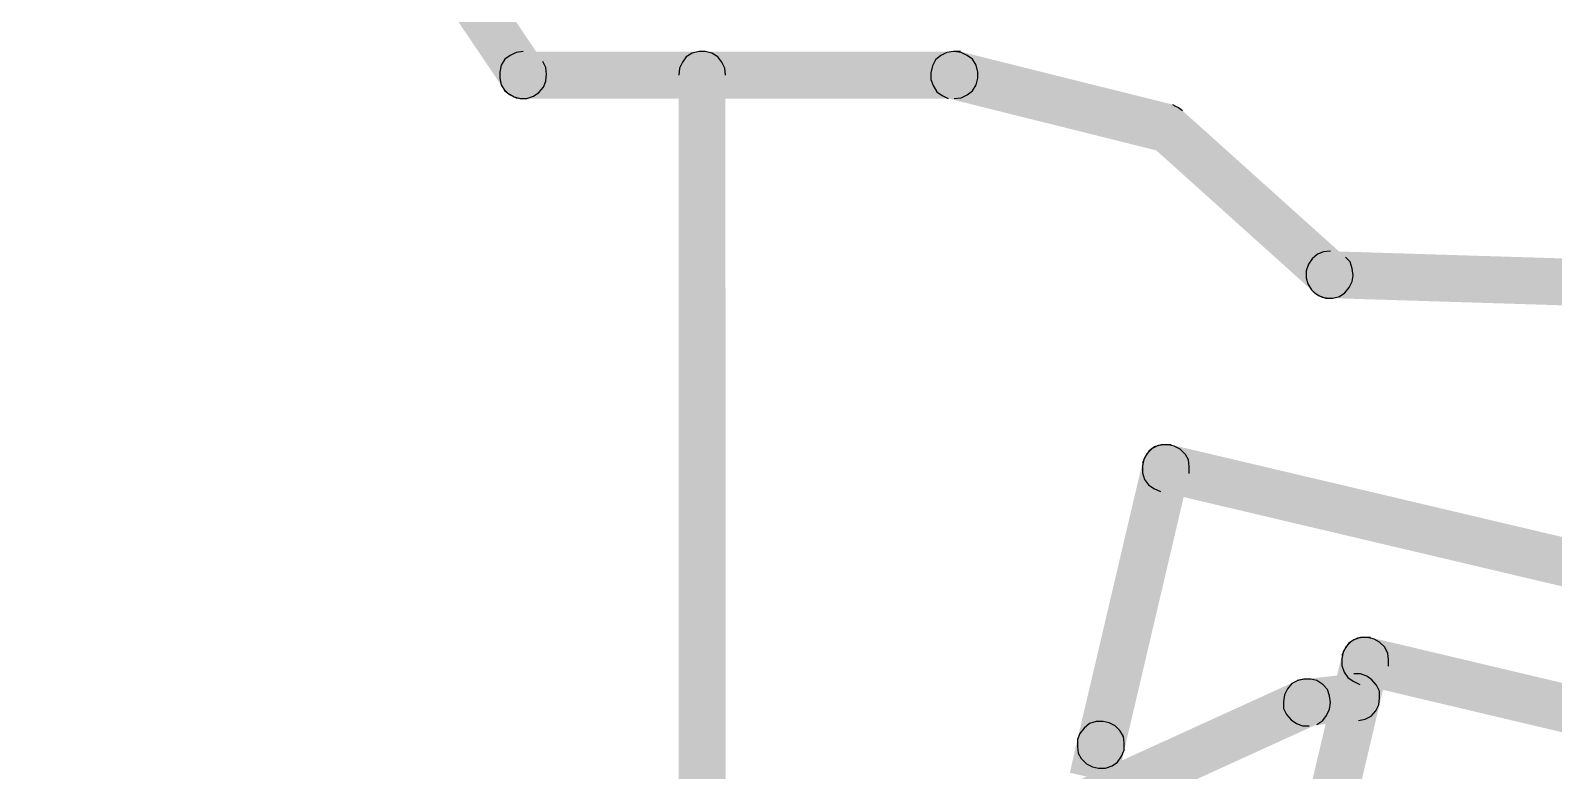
# Model space of a CAD drawing. Header units: millimetres. Extents: x -185079 to -2648, y 85916 to 249201.
# Drawn here: x -52811.73 to -52785, y 133389.77 to 133402.77 of the extents above; entities that cross this region are included whole.
import ezdxf

# ---------------------------------------------------------------- set-up
doc = ezdxf.new("R2010")
doc.units = ezdxf.units.MM
doc.linetypes.add('DASHDOT', pattern=[25.4, 12.7, -6.35, 0, -6.35])
doc.layers.get('0').update_dxf_attribs({"color": 255, "linetype": 'DASHDOT'})
doc.layers.add('1', color=4, linetype='Continuous')

msp = doc.modelspace()

# ---------------------------------------------------------------- hatches: boundary and pattern name
at = {"extrusion": (-0.004685415688226612, -0.01745240643729066, 0.9998367168639968)}
for points in [[(-85586.32806814395, 115167.677176885), (-85586.59929743313, 115167.3571402132), (-85586.8705267223, 115167.0371035414), (-85597.07903170948, 115175.9223727149), (-85596.80850973188, 115176.2422194651), (-85596.53728044272, 115176.5622561369)], [(-85586.59929743313, 115167.3571402132), (-85586.70603340407, 115167.7546493152), (-85586.81790660007, 115167.7109604769), (-85586.9066024967, 115167.6317880922), (-85586.97863080536, 115167.5441999222), (-85587.01545751799, 115167.4243568739), (-85587.00996350448, 115167.3022279085), (-85586.98242486428, 115167.1996677309), (-85586.92600441778, 115167.0912131247), (-85586.83410042478, 115167.0059358179), (-85586.7276962963, 115166.9655005938), (-85586.6112718378, 115166.9414054894), (-85586.49256146218, 115166.9596311112)], [(-85579.3959683344, 115169.717489635), (-85579.28923236346, 115169.319980533), (-85579.1824963925, 115168.922471431), (-85586.49256146218, 115166.9596311112), (-85586.59929743313, 115167.3571402132), (-85586.70603340407, 115167.7546493152)], [(-85583.56493080044, 115168.1719041195), (-85583.16812901, 115168.2784501688), (-85583.21181784826, 115168.3903233648), (-85583.29099023301, 115168.4790192615), (-85583.37876832463, 115168.5517548817), (-85583.49861137294, 115168.5885815943), (-85583.62074033837, 115168.5830875808), (-85583.72330051595, 115168.5555489406), (-85583.83175512213, 115168.4991284941), (-85583.91632511737, 115168.4074144227), (-85583.95657041982, 115168.3003029827), (-85583.97995821261, 115168.1840684459), (-85583.96173259086, 115168.0653580702)], [(-85579.28923236346, 115169.319980533), (-85579.29340815684, 115169.7450282752), (-85579.40869994265, 115169.7140710452), (-85579.52057313864, 115169.670382207), (-85579.60926903528, 115169.5912098222), (-85579.6785860657, 115169.4907001223), (-85579.7019738585, 115169.3744655855), (-85579.69628992333, 115169.2516293085), (-85579.66533269333, 115169.1363375227), (-85579.59959922839, 115169.0440331146), (-85579.50769523538, 115168.9587558077), (-85579.40148102856, 115168.9190278952), (-85579.28505657006, 115168.8949327908)], [(-85579.28505657006, 115168.8949327908), (-85579.28923236346, 115169.319980533), (-85579.29340815684, 115169.7450282752), (-85575.45501093281, 115169.8133914386), (-85575.45102506109, 115169.389051008), (-85575.4468492677, 115168.9640032658)], [(-85579.28923236346, 115169.319980533), (-85579.1824963925, 115168.922471431), (-85579.07062319652, 115168.9661602693), (-85578.98192729987, 115169.045332654), (-85578.91008891287, 115169.1336281356), (-85578.87326220024, 115169.2534711839), (-85578.87875621376, 115169.3756001493), (-85578.90629485395, 115169.4781603269), (-85578.96271530045, 115169.5866149331), (-85579.05461929346, 115169.6718922399), (-85579.16083350028, 115169.7116201524), (-85579.27725795878, 115169.7357152568), (-85579.3959683344, 115169.717489635)], [(-85586.59929743313, 115167.3571402132), (-85586.8705267223, 115167.0371035414), (-85586.77272830067, 115166.9807080409), (-85586.65307517402, 115166.9445886398), (-85586.54348789518, 115166.9459567519), (-85586.42819610937, 115166.9769139819), (-85586.32405732623, 115167.0465834266), (-85586.251321706, 115167.1343615182), (-85586.19834479531, 115167.2448915481), (-85586.18768861075, 115167.3577074951), (-85586.20591423252, 115167.4764178707), (-85586.24960307077, 115167.5882910667), (-85586.32806814395, 115167.677176885)], [(-85578.72472193472, 115151.7301886913), (-85579.12152372515, 115151.623642642), (-85579.51832551559, 115151.5170965927), (-85583.96173259086, 115168.0653580702), (-85583.56493080044, 115168.1719041195), (-85583.16812901, 115168.2784501688)], [(-85575.6406061267, 115169.021931854), (-85575.45102506109, 115169.389051008), (-85575.26125407382, 115169.7554628503), (-85571.82879852649, 115168.0116664391), (-85572.0183795921, 115167.6445472852), (-85572.20796065772, 115167.2774281313)], [(-85575.45102506109, 115169.389051008), (-85575.45501093281, 115169.8133914386), (-85575.39724732019, 115169.8016025813), (-85575.33948370756, 115169.7898137241), (-85575.26125407382, 115169.7554628503)], [(-85572.0183795921, 115167.6445472852), (-85572.11219403315, 115168.0447676654), (-85572.22406722915, 115168.0010788272), (-85572.3156643257, 115167.9355352839), (-85572.38479143444, 115167.8343182725), (-85572.42503673688, 115167.7272068324), (-85572.43227433162, 115167.6016592771), (-85572.40131710161, 115167.4863674913), (-85572.34831524492, 115167.3906444934), (-85572.25641125192, 115167.3053671866), (-85572.15951006353, 115167.249489076), (-85572.04308560504, 115167.2253939716), (-85571.92437522941, 115167.2436195934)], [(-85572.0183795921, 115167.6445472852), (-85572.20796065772, 115167.2774281313), (-85572.10084921766, 115167.2371828288), (-85571.9753016624, 115167.2299452341), (-85571.8600098766, 115167.2609024641), (-85571.75155527041, 115167.3173229106), (-85571.67971688342, 115167.4056183921), (-85571.62673997272, 115167.516148422), (-85571.60335217993, 115167.6323829589), (-85571.61815921187, 115167.7383617262), (-85571.66184805012, 115167.8502349222), (-85571.73100010488, 115167.9552709386), (-85571.82879852649, 115168.0116664391)], [(-85571.92437522941, 115167.2436195934), (-85572.0183795921, 115167.6445472852), (-85572.11219403315, 115168.0447676654), (-85563.37262783234, 115170.1032892477), (-85563.27862346965, 115169.7023615559), (-85563.18532641852, 115169.3012439424)], [(-85573.914755639, 115163.6167992582), (-85573.49383379819, 115163.6335167381), (-85573.52479102819, 115163.748808524), (-85573.56866978812, 115163.8613890315), (-85573.6442336614, 115163.9366460083), (-85573.75747496952, 115164.0025444489), (-85573.873899428, 115164.0266395533), (-85573.9832967852, 115164.0245641296), (-85574.09858857101, 115163.9936068996), (-85574.20362458736, 115163.9244548448), (-85574.27617028594, 115163.8359694417), (-85574.3157082768, 115163.7290479233), (-85574.3356774798, 115163.6000817782)], [(-85573.914755639, 115163.6167992582), (-85573.9323703522, 115164.0382384889), (-85574.04766213801, 115164.0072812589), (-85574.14609641419, 115163.9672009321), (-85574.23479231082, 115163.8880285473), (-85574.30069075142, 115163.7747872392), (-85574.32749713404, 115163.6712843106), (-85574.32200312053, 115163.5491553452), (-85574.29104589052, 115163.4338635594), (-85574.22170391411, 115163.3281202315), (-85574.13411574415, 115163.2560919228), (-85574.0270043041, 115163.2158466204), (-85573.89784823736, 115163.1951701058)], [(-85561.10865326998, 115164.4308882884), (-85561.09174586835, 115164.009259136), (-85561.07413115515, 115163.5878199053), (-85573.89784823736, 115163.1951701058), (-85573.914755639, 115163.6167992582), (-85573.9323703522, 115164.0382384889)], [(-85574.3356774798, 115163.6000817782), (-85573.914755639, 115163.6167992582), (-85573.49383379819, 115163.6335167381), (-85573.33536756423, 115158.6462110792), (-85573.75628940502, 115158.6294935992), (-85574.17721124583, 115158.6127761192)], [(-85569.6575929858, 115161.2557581707), (-85569.23667114499, 115161.2724756507), (-85569.26762837499, 115161.3877674365), (-85569.30789862343, 115161.4869090243), (-85569.3870710082, 115161.5756049209), (-85569.5003123163, 115161.6415033615), (-85569.60381524489, 115161.6683097441), (-85569.72613413198, 115161.6635230422), (-85569.8414259178, 115161.6325658122), (-85569.9462720125, 115161.5627064458), (-85570.01830032116, 115161.4751182759), (-85570.0585456236, 115161.3680068358), (-85570.07851482659, 115161.2390406907)], [(-85569.6575929858, 115161.2557581707), (-85569.67450038742, 115161.6773873231), (-85569.78979217324, 115161.6464300931), (-85569.88893376097, 115161.6061598446), (-85569.97762965762, 115161.5269874599), (-85570.04333817655, 115161.4130388402), (-85570.07014455918, 115161.3095359116), (-85570.06465054567, 115161.1874069462), (-85570.03369331567, 115161.0721151604), (-85569.96454126091, 115160.967079144), (-85569.87605585772, 115160.8945334454), (-85569.7698416509, 115160.8548055329), (-85569.64068558415, 115160.8341290183)], [(-85561.04170314464, 115161.9335581742), (-85561.02498566466, 115161.5126363334), (-85561.00807826302, 115161.091007181), (-85569.64068558415, 115160.8341290183), (-85569.6575929858, 115161.2557581707), (-85569.67450038742, 115161.6773873231)], [(-85570.07851482659, 115161.2390406907), (-85569.6575929858, 115161.2557581707), (-85569.23667114499, 115161.2724756507), (-85569.14503368735, 115158.2737081448), (-85569.56595552816, 115158.2569906648), (-85569.98687736895, 115158.2402731848)], [(-85570.30859531474, 115159.898754336), (-85570.454233422, 115160.2858177469), (-85570.5991642177, 115160.6730710794), (-85569.79148586246, 115160.9862475168), (-85569.6458477552, 115160.5991841059), (-85569.5009169595, 115160.2119307733)], [(-85569.6458477552, 115160.5991841059), (-85569.5009169595, 115160.2119307733), (-85569.39246235332, 115160.2683512199), (-85569.3037664567, 115160.3475236046), (-85569.25149685757, 115160.4578637128), (-85569.22740175319, 115160.5742881713), (-85569.24562737496, 115160.6929985469), (-85569.27658460496, 115160.8082903327), (-85569.35575698971, 115160.8969862294), (-85569.45626668958, 115160.9663032598), (-85569.56318820798, 115161.0058412507), (-85569.67619407664, 115161.0172047468), (-85569.79148586246, 115160.9862475168)], [(-85576.35561906145, 115154.8672204624), (-85576.62154614992, 115155.1939274471), (-85576.88837047161, 115155.5211518216), (-85570.72035043212, 115160.6132320431), (-85570.454233422, 115160.2858177469), (-85570.18759902197, 115159.9593006839)], [(-85570.454233422, 115160.2858177469), (-85570.5991642177, 115160.6730710794), (-85570.70761882387, 115160.6166506329), (-85570.7963147205, 115160.5374782482), (-85570.84858431962, 115160.42713814), (-85570.872679424, 115160.3107136815), (-85570.85445380224, 115160.1920033058), (-85570.82349657224, 115160.07671152), (-85570.74432418749, 115159.9880156234), (-85570.64381448762, 115159.918698593), (-85570.53689296922, 115159.8791606021), (-85570.42388710055, 115159.867797106), (-85570.30859531474, 115159.898754336)], [(-85570.454233422, 115160.2858177469), (-85570.18759902197, 115159.9593006839), (-85570.10283910505, 115160.0503074437), (-85570.06259380262, 115160.1574188837), (-85570.03920600981, 115160.2736534205), (-85570.05743163158, 115160.3923637962), (-85570.10112046983, 115160.5042369922), (-85570.16685393476, 115160.5965414003), (-85570.2680709462, 115160.665668509), (-85570.38720668294, 115160.7026851433), (-85570.49660404013, 115160.7006097196), (-85570.61189582595, 115160.6696524896), (-85570.72035043212, 115160.6132320431)], [(-85573.75628940502, 115158.6294935992), (-85573.33536756423, 115158.6462110792), (-85573.36651471589, 115158.7622101766), (-85573.41020355414, 115158.8740833726), (-85573.50140023559, 115158.9595506011), (-85573.59900873555, 115159.01523879), (-85573.71543319404, 115159.0393338944), (-85573.82483055122, 115159.0372584707), (-85573.94012233704, 115159.0063012407), (-85574.04445104183, 115158.9373391076), (-85574.11357815059, 115158.8361220961), (-85574.16655506128, 115158.7255920663), (-85574.17721124583, 115158.6127761192)], [(-85574.17721124583, 115158.6127761192), (-85573.75628940502, 115158.6294935992), (-85573.33536756423, 115158.6462110792), (-85573.31202339806, 115158.0481079386), (-85573.73294523887, 115158.0313904586), (-85574.15386707967, 115158.0146729786)], [(-85573.75628940502, 115158.6294935992), (-85574.17721124583, 115158.6127761192), (-85574.14625401582, 115158.4974843334), (-85574.10256517757, 115158.3856111374), (-85574.02681138263, 115158.3096468491), (-85573.91357007451, 115158.2437484085), (-85573.79733553767, 115158.2203606157), (-85573.68774825883, 115158.2217287278), (-85573.57245647302, 115158.2526859578), (-85573.46761037831, 115158.3225453241), (-85573.39558206966, 115158.4101334941), (-85573.35533676721, 115158.5172449341), (-85573.33536756423, 115158.6462110792)]]:
    msp.add_hatch(color=7, dxfattribs=at).paths.add_polyline_path(points, flags=16)

# ---------------------------------------------------------------- linework, layer by layer
for points, elevation in [([(-85586.70603340404, 115167.7546493151), (-85586.81790660004, 115167.7109604769), (-85586.90660249667, 115167.6317880921), (-85586.97863080533, 115167.5441999222), (-85587.01545751796, 115167.4243568739), (-85587.00996350445, 115167.3022279084), (-85586.98242486425, 115167.1996677309), (-85586.92600441775, 115167.0912131247), (-85586.83410042475, 115167.0059358179), (-85586.72769629626, 115166.9655005938), (-85586.61127183777, 115166.9414054894), (-85586.49256146215, 115166.9596311112)], 5.106816746161234e-10), ([(-85583.16812900997, 115168.2784501688), (-85583.21181784823, 115168.3903233648), (-85583.29099023298, 115168.4790192614), (-85583.3787683246, 115168.5517548817), (-85583.49861137291, 115168.5885815943), (-85583.62074033835, 115168.5830875808), (-85583.72330051592, 115168.5555489406), (-85583.8317551221, 115168.4991284941), (-85583.91632511734, 115168.4074144227), (-85583.95657041979, 115168.3003029827), (-85583.97995821259, 115168.1840684458), (-85583.96173259083, 115168.0653580702)], 5.106816670226294e-10), ([(-85579.29340815681, 115169.7450282752), (-85579.40869994262, 115169.7140710452), (-85579.52057313861, 115169.6703822069), (-85579.60926903525, 115169.5912098222), (-85579.67858606567, 115169.4907001223), (-85579.70197385846, 115169.3744655855), (-85579.6962899233, 115169.2516293084), (-85579.6653326933, 115169.1363375226), (-85579.59959922836, 115169.0440331145), (-85579.50769523536, 115168.9587558077), (-85579.40148102853, 115168.9190278952), (-85579.28505657004, 115168.8949327908)], 5.106816616702133e-10), ([(-85579.18249639247, 115168.922471431), (-85579.07062319649, 115168.9661602693), (-85578.98192729984, 115169.045332654), (-85578.91008891285, 115169.1336281355), (-85578.87326220021, 115169.2534711838), (-85578.87875621373, 115169.3756001493), (-85578.90629485392, 115169.4781603268), (-85578.96271530043, 115169.586614933), (-85579.05461929343, 115169.6718922398), (-85579.16083350025, 115169.7116201524), (-85579.27725795875, 115169.7357152568), (-85579.39596833437, 115169.717489635)], 5.106816557740436e-10), ([(-85586.87052672227, 115167.0371035413), (-85586.77272830064, 115166.9807080408), (-85586.65307517399, 115166.9445886398), (-85586.54348789515, 115166.9459567519), (-85586.42819610934, 115166.9769139819), (-85586.3240573262, 115167.0465834266), (-85586.25132170597, 115167.1343615182), (-85586.19834479528, 115167.244891548), (-85586.18768861072, 115167.3577074951), (-85586.20591423249, 115167.4764178707), (-85586.24960307074, 115167.5882910667), (-85586.32806814392, 115167.677176885)], 5.106816695050933e-10), ([(-85575.45501093278, 115169.8133914385), (-85575.39724732016, 115169.8016025813), (-85575.33948370753, 115169.7898137241), (-85575.26125407379, 115169.7554628503)], 5.106816560154296e-10), ([(-85572.11219403312, 115168.0447676654), (-85572.22406722912, 115168.0010788271), (-85572.31566432567, 115167.9355352839), (-85572.38479143441, 115167.8343182724), (-85572.42503673685, 115167.7272068324), (-85572.43227433159, 115167.6016592771), (-85572.40131710158, 115167.4863674913), (-85572.34831524489, 115167.3906444934), (-85572.25641125189, 115167.3053671866), (-85572.1595100635, 115167.249489076), (-85572.04308560501, 115167.2253939716), (-85571.92437522938, 115167.2436195933)], 5.106816743925238e-10), ([(-85572.20796065769, 115167.2774281313), (-85572.10084921763, 115167.2371828288), (-85571.97530166237, 115167.2299452341), (-85571.86000987657, 115167.2609024641), (-85571.75155527038, 115167.3173229106), (-85571.67971688339, 115167.4056183921), (-85571.6267399727, 115167.516148422), (-85571.6033521799, 115167.6323829588), (-85571.61815921184, 115167.7383617262), (-85571.66184805009, 115167.8502349222), (-85571.73100010485, 115167.9552709386), (-85571.82879852646, 115168.0116664391)], 5.106816689117921e-10), ([(-85573.49383379816, 115163.6335167381), (-85573.52479102816, 115163.7488085239), (-85573.56866978809, 115163.8613890315), (-85573.64423366137, 115163.9366460083), (-85573.75747496949, 115164.0025444489), (-85573.87389942797, 115164.0266395533), (-85573.98329678517, 115164.0245641296), (-85574.09858857098, 115163.9936068996), (-85574.20362458733, 115163.9244548448), (-85574.27617028591, 115163.8359694416), (-85574.31570827677, 115163.7290479232), (-85574.33567747977, 115163.6000817782)], 5.10681700149676e-10), ([(-85573.93237035217, 115164.0382384889), (-85574.04766213798, 115164.0072812588), (-85574.14609641416, 115163.9672009321), (-85574.23479231079, 115163.8880285473), (-85574.30069075139, 115163.7747872392), (-85574.32749713401, 115163.6712843106), (-85574.3220031205, 115163.5491553452), (-85574.2910458905, 115163.4338635594), (-85574.22170391408, 115163.3281202314), (-85574.13411574412, 115163.2560919228), (-85574.02700430407, 115163.2158466203), (-85573.89784823733, 115163.1951701058)], 5.106817030996666e-10), ([(-85569.23667114496, 115161.2724756507), (-85569.26762837496, 115161.3877674365), (-85569.3078986234, 115161.4869090242), (-85569.38707100817, 115161.5756049209), (-85569.50031231628, 115161.6415033615), (-85569.60381524486, 115161.6683097441), (-85569.72613413195, 115161.6635230421), (-85569.84142591777, 115161.6325658121), (-85569.94627201247, 115161.5627064458), (-85570.01830032113, 115161.4751182758), (-85570.05854562357, 115161.3680068358), (-85570.07851482656, 115161.2390406907)], 5.106817175624969e-10), ([(-85569.6745003874, 115161.6773873231), (-85569.78979217321, 115161.6464300931), (-85569.88893376094, 115161.6061598446), (-85569.97762965759, 115161.5269874599), (-85570.04333817652, 115161.4130388402), (-85570.07014455915, 115161.3095359116), (-85570.06465054564, 115161.1874069461), (-85570.03369331564, 115161.0721151603), (-85569.96454126088, 115160.967079144), (-85569.87605585769, 115160.8945334454), (-85569.76984165086, 115160.8548055329), (-85569.64068558412, 115160.8341290183)], 5.106817205124873e-10), ([(-85569.50091695947, 115160.2119307733), (-85569.3924623533, 115160.2683512198), (-85569.30376645667, 115160.3475236046), (-85569.25149685754, 115160.4578637128), (-85569.22740175316, 115160.5742881713), (-85569.24562737493, 115160.6929985469), (-85569.27658460493, 115160.8082903327), (-85569.35575698968, 115160.8969862294), (-85569.45626668955, 115160.9663032598), (-85569.56318820795, 115161.0058412506), (-85569.67619407662, 115161.0172047468), (-85569.79148586243, 115160.9862475168)], 5.106817194059233e-10), ([(-85570.59916421767, 115160.6730710794), (-85570.70761882384, 115160.6166506329), (-85570.79631472047, 115160.5374782481), (-85570.8485843196, 115160.4271381399), (-85570.87267942398, 115160.3107136815), (-85570.85445380221, 115160.1920033058), (-85570.82349657221, 115160.07671152), (-85570.74432418746, 115159.9880156234), (-85570.64381448759, 115159.918698593), (-85570.53689296919, 115159.8791606021), (-85570.42388710052, 115159.867797106), (-85570.30859531471, 115159.898754336)], 5.1068172711884e-10), ([(-85570.18759902194, 115159.9593006839), (-85570.10283910502, 115160.0503074436), (-85570.06259380259, 115160.1574188837), (-85570.03920600978, 115160.2736534205), (-85570.05743163155, 115160.3923637962), (-85570.1011204698, 115160.5042369921), (-85570.16685393473, 115160.5965414003), (-85570.26807094617, 115160.665668509), (-85570.3872066829, 115160.7026851433), (-85570.4966040401, 115160.7006097196), (-85570.61189582592, 115160.6696524896), (-85570.7203504321, 115160.6132320431)], 5.106817219582623e-10), ([(-85573.3353675642, 115158.6462110792), (-85573.36651471586, 115158.7622101766), (-85573.41020355411, 115158.8740833726), (-85573.50140023556, 115158.959550601), (-85573.59900873552, 115159.01523879), (-85573.71543319401, 115159.0393338943), (-85573.8248305512, 115159.0372584706), (-85573.94012233701, 115159.0063012406), (-85574.0444510418, 115158.9373391075), (-85574.11357815056, 115158.8361220961), (-85574.16655506125, 115158.7255920662), (-85574.1772112458, 115158.6127761192)], 5.10681735835414e-10), ([(-85574.1772112458, 115158.6127761192), (-85574.1462540158, 115158.4974843334), (-85574.10256517754, 115158.3856111374), (-85574.0268113826, 115158.309646849), (-85573.91357007448, 115158.2437484084), (-85573.79733553765, 115158.2203606156), (-85573.6877482588, 115158.2217287277), (-85573.57245647299, 115158.2526859578), (-85573.46761037828, 115158.3225453241), (-85573.39558206963, 115158.410133494), (-85573.35533676718, 115158.5172449341), (-85573.3353675642, 115158.6462110792)], 5.10681735700746e-10)]:
    msp.add_lwpolyline(points, dxfattribs=dict(at, elevation=elevation))
at = {"layer": '1', "color": 3, "lineweight": -3, "ltscale": 2, "extrusion": (-0.004685415688226648, -0.01745240643729063, 0.9998367168639968), "elevation": 1.311263986281119e-08}
msp.add_lwpolyline([(-89340.74435583597, 116693.2017122206), (-79605.60479144276, 119307.2036772036), (-77739.80294518075, 112358.532017356), (-87474.94250957393, 109744.530052373)], close=True, dxfattribs=at)
at = {"layer": '1', "lineweight": -3, "ltscale": 2, "extrusion": (-0.004685415688226648, -0.01745240643729063, 0.9998367168639968), "elevation": 1.311264075806094e-08}
msp.add_lwpolyline([(-87231.2481748564, 109916.2399077064), (-77857.25883072625, 112433.2686984296), (-79666.37327405855, 119170.8235395233), (-89040.36261818874, 116653.7947488001), (-87231.2481748564, 109916.2399077064)], dxfattribs=at)

doc.saveas('drawing.dxf')
